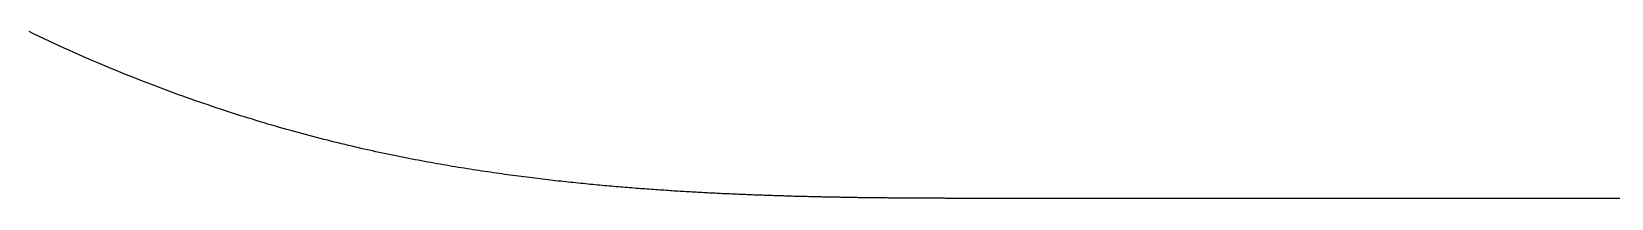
# Model space of a CAD drawing. Extents: x 45 to 596, y -261 to 395.
# Drawn here: x 67.09 to 89.61, y 299.06 to 301.44 of the extents above; entities that cross this region are included whole.
import ezdxf

# ---------------------------------------------------------------- set-up
doc = ezdxf.new("R2010")
doc.units = 0

msp = doc.modelspace()

# ---------------------------------------------------------------- linework, layer by layer
at = {"layer": 'Layer 1'}
for p, q in [((67.1257, 301.402), (67.0534, 301.437)), ((67.1977, 301.368), (67.1257, 301.402)), ((67.2693, 301.334), (67.1977, 301.368)), ((67.3405, 301.301), (67.2693, 301.334)), ((67.4113, 301.268), (67.3405, 301.301)), ((67.4817, 301.235), (67.4113, 301.268)), ((67.5518, 301.203), (67.4817, 301.235)), ((67.6214, 301.172), (67.5518, 301.203)), ((67.6907, 301.141), (67.6214, 301.172)), ((67.7596, 301.11), (67.6907, 301.141)), ((67.8282, 301.08), (67.7596, 301.11)), ((67.8963, 301.051), (67.8282, 301.08)), ((67.9641, 301.021), (67.8963, 301.051)), ((68.0315, 300.993), (67.9641, 301.021)), ((68.0985, 300.964), (68.0315, 300.993)), ((68.1651, 300.936), (68.0985, 300.964)), ((68.2314, 300.909), (68.1651, 300.936)), ((68.2973, 300.881), (68.2314, 300.909)), ((68.3629, 300.855), (68.2973, 300.881)), ((68.4281, 300.828), (68.3629, 300.855)), ((68.4929, 300.802), (68.4281, 300.828)), ((68.5575, 300.777), (68.4929, 300.802)), ((68.6216, 300.751), (68.5575, 300.777)), ((68.6854, 300.726), (68.6216, 300.751)), ((68.7489, 300.702), (68.6854, 300.726)), ((68.8121, 300.677), (68.7489, 300.702)), ((68.8749, 300.654), (68.8121, 300.677)), ((68.9374, 300.63), (68.8749, 300.654)), ((68.9996, 300.607), (68.9374, 300.63)), ((69.0615, 300.584), (68.9996, 300.607)), ((69.1231, 300.561), (69.0615, 300.584)), ((69.1843, 300.539), (69.1231, 300.561)), ((69.2453, 300.517), (69.1843, 300.539)), ((69.3059, 300.495), (69.2453, 300.517)), ((69.3663, 300.474), (69.3059, 300.495)), ((69.4263, 300.453), (69.3663, 300.474)), ((69.4861, 300.432), (69.4263, 300.453)), ((69.5455, 300.412), (69.4861, 300.432)), ((69.6047, 300.392), (69.5455, 300.412)), ((69.6635, 300.372), (69.6047, 300.392)), ((69.7221, 300.352), (69.6635, 300.372)), ((69.7804, 300.333), (69.7221, 300.352)), ((69.8384, 300.314), (69.7804, 300.333)), ((69.8962, 300.295), (69.8384, 300.314)), ((69.9536, 300.276), (69.8962, 300.295)), ((70.0108, 300.258), (69.9536, 300.276)), ((70.0677, 300.24), (70.0108, 300.258)), ((70.1244, 300.222), (70.0677, 300.24)), ((70.1807, 300.205), (70.1244, 300.222)), ((70.2368, 300.188), (70.1807, 300.205)), ((70.2927, 300.17), (70.2368, 300.188)), ((70.3482, 300.154), (70.2927, 300.17)), ((70.4036, 300.137), (70.3482, 300.154)), ((70.4586, 300.121), (70.4036, 300.137)), ((70.5134, 300.105), (70.4586, 300.121)), ((70.568, 300.089), (70.5134, 300.105)), ((70.6223, 300.073), (70.568, 300.089)), ((70.6763, 300.058), (70.6223, 300.073)), ((70.7301, 300.043), (70.6763, 300.058)), ((70.7836, 300.028), (70.7301, 300.043)), ((70.8369, 300.013), (70.7836, 300.028)), ((70.8899, 299.998), (70.8369, 300.013)), ((70.9427, 299.984), (70.8899, 299.998)), ((70.9953, 299.97), (70.9427, 299.984)), ((71.0476, 299.956), (70.9953, 299.97)), ((71.0996, 299.942), (71.0476, 299.956)), ((71.1515, 299.929), (71.0996, 299.942)), ((71.2031, 299.916), (71.1515, 299.929)), ((71.2544, 299.902), (71.2031, 299.916)), ((71.3055, 299.89), (71.2544, 299.902)), ((71.3564, 299.877), (71.3055, 299.89)), ((71.4071, 299.864), (71.3564, 299.877)), ((71.4575, 299.852), (71.4071, 299.864)), ((71.5077, 299.84), (71.4575, 299.852)), ((71.5576, 299.828), (71.5077, 299.84)), ((71.6074, 299.816), (71.5576, 299.828)), ((71.6569, 299.804), (71.6074, 299.816)), ((71.7061, 299.793), (71.6569, 299.804)), ((71.7552, 299.781), (71.7061, 299.793)), ((71.804, 299.77), (71.7552, 299.781)), ((71.8526, 299.759), (71.804, 299.77)), ((71.901, 299.749), (71.8526, 299.759)), ((71.9492, 299.738), (71.901, 299.749)), ((71.9971, 299.727), (71.9492, 299.738)), ((72.0448, 299.717), (71.9971, 299.727)), ((72.0923, 299.707), (72.0448, 299.717)), ((72.1396, 299.697), (72.0923, 299.707)), ((72.1867, 299.687), (72.1396, 299.697)), ((72.2336, 299.677), (72.1867, 299.687)), ((72.2802, 299.668), (72.2336, 299.677)), ((72.3267, 299.658), (72.2802, 299.668)), ((72.3729, 299.649), (72.3267, 299.658)), ((72.4189, 299.64), (72.3729, 299.649)), ((72.4647, 299.631), (72.4189, 299.64)), ((72.5104, 299.622), (72.4647, 299.631)), ((72.5558, 299.613), (72.5104, 299.622)), ((72.601, 299.605), (72.5558, 299.613)), ((72.646, 299.596), (72.601, 299.605)), ((72.6909, 299.588), (72.646, 299.596)), ((72.7355, 299.58), (72.6909, 299.588)), ((72.7799, 299.572), (72.7355, 299.58)), ((72.8242, 299.564), (72.7799, 299.572)), ((72.8683, 299.556), (72.8242, 299.564)), ((72.9122, 299.548), (72.8683, 299.556)), ((72.9559, 299.541), (72.9122, 299.548)), ((72.9994, 299.533), (72.9559, 299.541)), ((73.0427, 299.526), (72.9994, 299.533)), ((73.0859, 299.518), (73.0427, 299.526)), ((73.1289, 299.511), (73.0859, 299.518)), ((73.1717, 299.504), (73.1289, 299.511)), ((73.2143, 299.497), (73.1717, 299.504)), ((73.2567, 299.49), (73.2143, 299.497)), ((73.299, 299.484), (73.2567, 299.49)), ((73.3411, 299.477), (73.299, 299.484)), ((73.383, 299.47), (73.3411, 299.477)), ((73.4248, 299.464), (73.383, 299.47)), ((73.4663, 299.458), (73.4248, 299.464)), ((73.5077, 299.451), (73.4663, 299.458)), ((73.5489, 299.445), (73.5077, 299.451)), ((73.59, 299.439), (73.5489, 299.445)), ((73.6309, 299.433), (73.59, 299.439)), ((73.6715, 299.427), (73.6309, 299.433)), ((73.7121, 299.421), (73.6715, 299.427)), ((73.7524, 299.416), (73.7121, 299.421)), ((73.7926, 299.41), (73.7524, 299.416)), ((73.8326, 299.404), (73.7926, 299.41)), ((73.8725, 299.399), (73.8326, 299.404)), ((73.9121, 299.394), (73.8725, 299.399)), ((73.9516, 299.388), (73.9121, 299.394)), ((73.9909, 299.383), (73.9516, 299.388)), ((74.0301, 299.378), (73.9909, 299.383)), ((74.0691, 299.373), (74.0301, 299.378)), ((74.1079, 299.368), (74.0691, 299.373)), ((74.1465, 299.363), (74.1079, 299.368)), ((74.1849, 299.358), (74.1465, 299.363)), ((74.2232, 299.353), (74.1849, 299.358)), ((74.2613, 299.349), (74.2232, 299.353)), ((74.2992, 299.344), (74.2613, 299.349)), ((74.337, 299.339), (74.2992, 299.344)), ((74.3745, 299.335), (74.337, 299.339)), ((74.4119, 299.33), (74.3745, 299.335)), ((74.4492, 299.326), (74.4119, 299.33)), ((74.4862, 299.322), (74.4492, 299.326)), ((74.5231, 299.318), (74.4862, 299.322)), ((74.5597, 299.313), (74.5231, 299.318)), ((74.5962, 299.309), (74.5597, 299.313)), ((74.6326, 299.305), (74.5962, 299.309)), ((74.6687, 299.301), (74.6326, 299.305)), ((74.7047, 299.298), (74.6687, 299.301)), ((74.7405, 299.294), (74.7047, 299.298)), ((74.7761, 299.29), (74.7405, 299.294)), ((74.8116, 299.286), (74.7761, 299.29)), ((74.8469, 299.283), (74.8116, 299.286)), ((74.882, 299.279), (74.8469, 299.283)), ((74.917, 299.275), (74.882, 299.279)), ((74.9518, 299.272), (74.917, 299.275)), ((74.9864, 299.268), (74.9518, 299.272)), ((75.0208, 299.265), (74.9864, 299.268)), ((75.0552, 299.262), (75.0208, 299.265)), ((75.0893, 299.259), (75.0552, 299.262)), ((75.1233, 299.255), (75.0893, 299.259)), ((75.1571, 299.252), (75.1233, 299.255)), ((75.1908, 299.249), (75.1571, 299.252)), ((75.2243, 299.246), (75.1908, 299.249)), ((75.2576, 299.243), (75.2243, 299.246)), ((75.2908, 299.24), (75.2576, 299.243)), ((75.3239, 299.237), (75.2908, 299.24)), ((75.3568, 299.234), (75.3239, 299.237)), ((75.3895, 299.231), (75.3568, 299.234)), ((75.4221, 299.228), (75.3895, 299.231)), ((75.4546, 299.226), (75.4221, 299.228)), ((75.4869, 299.223), (75.4546, 299.226)), ((75.519, 299.22), (75.4869, 299.223)), ((75.5511, 299.218), (75.519, 299.22)), ((75.5829, 299.215), (75.5511, 299.218)), ((75.6147, 299.212), (75.5829, 299.215)), ((75.6462, 299.21), (75.6147, 299.212)), ((75.6777, 299.207), (75.6462, 299.21)), ((75.709, 299.205), (75.6777, 299.207)), ((75.7402, 299.203), (75.709, 299.205)), ((75.7712, 299.2), (75.7402, 299.203)), ((75.8021, 299.198), (75.7712, 299.2)), ((75.8329, 299.196), (75.8021, 299.198)), ((75.8635, 299.193), (75.8329, 299.196)), ((75.8941, 299.191), (75.8635, 299.193)), ((75.9244, 299.189), (75.8941, 299.191)), ((75.9547, 299.187), (75.9244, 299.189)), ((75.9848, 299.185), (75.9547, 299.187)), ((76.0148, 299.183), (75.9848, 299.185)), ((76.0446, 299.181), (76.0148, 299.183)), ((76.0744, 299.179), (76.0446, 299.181)), ((76.104, 299.177), (76.0744, 299.179)), ((76.1335, 299.175), (76.104, 299.177)), ((76.1628, 299.173), (76.1335, 299.175)), ((76.192, 299.171), (76.1628, 299.173)), ((76.2211, 299.169), (76.192, 299.171)), ((76.2501, 299.167), (76.2211, 299.169)), ((76.279, 299.165), (76.2501, 299.167)), ((76.3077, 299.163), (76.279, 299.165)), ((76.3363, 299.162), (76.3077, 299.163)), ((76.3648, 299.16), (76.3363, 299.162)), ((76.3932, 299.158), (76.3648, 299.16)), ((76.4215, 299.157), (76.3932, 299.158)), ((76.4496, 299.155), (76.4215, 299.157)), ((76.4776, 299.153), (76.4496, 299.155)), ((76.5056, 299.152), (76.4776, 299.153)), ((76.5333, 299.15), (76.5056, 299.152)), ((76.561, 299.149), (76.5333, 299.15)), ((76.5886, 299.147), (76.561, 299.149)), ((76.616, 299.146), (76.5886, 299.147)), ((76.6433, 299.144), (76.616, 299.146)), ((76.6706, 299.143), (76.6433, 299.144)), ((76.6977, 299.141), (76.6706, 299.143)), ((76.7246, 299.14), (76.6977, 299.141)), ((76.7515, 299.138), (76.7246, 299.14)), ((76.7783, 299.137), (76.7515, 299.138)), ((76.8049, 299.136), (76.7783, 299.137)), ((76.8315, 299.134), (76.8049, 299.136)), ((76.8579, 299.133), (76.8315, 299.134)), ((76.8842, 299.132), (76.8579, 299.133)), ((76.9105, 299.131), (76.8842, 299.132)), ((76.9366, 299.129), (76.9105, 299.131)), ((76.9626, 299.128), (76.9366, 299.129)), ((76.9885, 299.127), (76.9626, 299.128)), ((77.0142, 299.126), (76.9885, 299.127)), ((77.0399, 299.125), (77.0142, 299.126)), ((77.0655, 299.123), (77.0399, 299.125)), ((77.0909, 299.122), (77.0655, 299.123)), ((77.1163, 299.121), (77.0909, 299.122)), ((77.1415, 299.12), (77.1163, 299.121)), ((77.1667, 299.119), (77.1415, 299.12)), ((77.1917, 299.118), (77.1667, 299.119)), ((77.2166, 299.117), (77.1917, 299.118)), ((77.2415, 299.116), (77.2166, 299.117)), ((77.2662, 299.115), (77.2415, 299.116)), ((77.2908, 299.114), (77.2662, 299.115)), ((77.3153, 299.113), (77.2908, 299.114)), ((77.3397, 299.112), (77.3153, 299.113)), ((77.364, 299.111), (77.3397, 299.112)), ((77.3882, 299.11), (77.364, 299.111)), ((77.4122, 299.109), (77.3882, 299.11)), ((77.4362, 299.108), (77.4122, 299.109)), ((77.4601, 299.107), (77.4362, 299.108)), ((77.4838, 299.107), (77.4601, 299.107)), ((77.5075, 299.106), (77.4838, 299.107)), ((77.531, 299.105), (77.5075, 299.106)), ((77.5545, 299.104), (77.531, 299.105)), ((77.5778, 299.103), (77.5545, 299.104)), ((77.601, 299.102), (77.5778, 299.103)), ((77.6242, 299.102), (77.601, 299.102)), ((77.6472, 299.101), (77.6242, 299.102)), ((77.6701, 299.1), (77.6472, 299.101)), ((77.6929, 299.099), (77.6701, 299.1)), ((77.7155, 299.099), (77.6929, 299.099)), ((77.7381, 299.098), (77.7155, 299.099)), ((77.7606, 299.097), (77.7381, 299.098)), ((77.7829, 299.097), (77.7606, 299.097)), ((77.8052, 299.096), (77.7829, 299.097)), ((77.8273, 299.095), (77.8052, 299.096)), ((77.8493, 299.095), (77.8273, 299.095)), ((77.8712, 299.094), (77.8493, 299.095)), ((77.893, 299.093), (77.8712, 299.094)), ((77.9147, 299.093), (77.893, 299.093)), ((77.9363, 299.092), (77.9147, 299.093)), ((77.9578, 299.091), (77.9363, 299.092)), ((77.9791, 299.091), (77.9578, 299.091)), ((78.0004, 299.09), (77.9791, 299.091)), ((78.0215, 299.09), (78.0004, 299.09)), ((78.0425, 299.089), (78.0215, 299.09)), ((78.0635, 299.089), (78.0425, 299.089)), ((78.0843, 299.088), (78.0635, 299.089)), ((78.105, 299.088), (78.0843, 299.088)), ((78.1256, 299.087), (78.105, 299.088)), ((78.1461, 299.087), (78.1256, 299.087)), ((78.1664, 299.086), (78.1461, 299.087)), ((78.1867, 299.086), (78.1664, 299.086)), ((78.2069, 299.085), (78.1867, 299.086)), ((78.2269, 299.085), (78.2069, 299.085)), ((78.2469, 299.084), (78.2269, 299.085)), ((78.2667, 299.084), (78.2469, 299.084)), ((78.2865, 299.083), (78.2667, 299.084)), ((78.3061, 299.083), (78.2865, 299.083)), ((78.3256, 299.082), (78.3061, 299.083)), ((78.3451, 299.082), (78.3256, 299.082)), ((78.3644, 299.081), (78.3451, 299.082)), ((78.3836, 299.081), (78.3644, 299.081)), ((78.4028, 299.081), (78.3836, 299.081)), ((78.4218, 299.08), (78.4028, 299.081)), ((78.4408, 299.08), (78.4218, 299.08)), ((78.4596, 299.08), (78.4408, 299.08)), ((78.4784, 299.079), (78.4596, 299.08)), ((78.4971, 299.079), (78.4784, 299.079)), ((78.5157, 299.078), (78.4971, 299.079)), ((78.5342, 299.078), (78.5157, 299.078)), ((78.5526, 299.078), (78.5342, 299.078)), ((78.571, 299.077), (78.5526, 299.078)), ((78.5892, 299.077), (78.571, 299.077)), ((78.6074, 299.077), (78.5892, 299.077)), ((78.6255, 299.076), (78.6074, 299.077)), ((78.6435, 299.076), (78.6255, 299.076)), ((78.6614, 299.076), (78.6435, 299.076)), ((78.6793, 299.075), (78.6614, 299.076)), ((78.6971, 299.075), (78.6793, 299.075)), ((78.7148, 299.075), (78.6971, 299.075)), ((78.7325, 299.075), (78.7148, 299.075)), ((78.75, 299.074), (78.7325, 299.075)), ((78.7676, 299.074), (78.75, 299.074)), ((78.785, 299.074), (78.7676, 299.074)), ((78.8024, 299.074), (78.785, 299.074)), ((78.8197, 299.073), (78.8024, 299.074)), ((78.837, 299.073), (78.8197, 299.073)), ((78.8542, 299.073), (78.837, 299.073)), ((78.8714, 299.072), (78.8542, 299.073)), ((78.8885, 299.072), (78.8714, 299.072)), ((78.9055, 299.072), (78.8885, 299.072)), ((78.9225, 299.072), (78.9055, 299.072)), ((78.9394, 299.072), (78.9225, 299.072)), ((78.9563, 299.071), (78.9394, 299.072)), ((78.9732, 299.071), (78.9563, 299.071)), ((78.99, 299.071), (78.9732, 299.071)), ((79.0068, 299.071), (78.99, 299.071)), ((79.0235, 299.07), (79.0068, 299.071)), ((79.0401, 299.07), (79.0235, 299.07)), ((79.0568, 299.07), (79.0401, 299.07)), ((79.0734, 299.07), (79.0568, 299.07)), ((79.09, 299.07), (79.0734, 299.07)), ((79.1065, 299.069), (79.09, 299.07)), ((79.123, 299.069), (79.1065, 299.069)), ((79.1394, 299.069), (79.123, 299.069)), ((79.1559, 299.069), (79.1394, 299.069)), ((79.1723, 299.069), (79.1559, 299.069)), ((79.1887, 299.069), (79.1723, 299.069)), ((79.205, 299.068), (79.1887, 299.069)), ((79.2213, 299.068), (79.205, 299.068)), ((79.2376, 299.068), (79.2213, 299.068)), ((79.2539, 299.068), (79.2376, 299.068)), ((79.2702, 299.068), (79.2539, 299.068)), ((79.2864, 299.068), (79.2702, 299.068)), ((79.3026, 299.067), (79.2864, 299.068)), ((79.3188, 299.067), (79.3026, 299.067)), ((79.335, 299.067), (79.3188, 299.067)), ((79.3511, 299.067), (79.335, 299.067)), ((79.3673, 299.067), (79.3511, 299.067)), ((79.3834, 299.067), (79.3673, 299.067)), ((79.3995, 299.066), (79.3834, 299.067)), ((79.4155, 299.066), (79.3995, 299.066)), ((79.4316, 299.066), (79.4155, 299.066)), ((79.4476, 299.066), (79.4316, 299.066)), ((79.4636, 299.066), (79.4476, 299.066)), ((79.4796, 299.066), (79.4636, 299.066)), ((79.4956, 299.066), (79.4796, 299.066)), ((79.5115, 299.066), (79.4956, 299.066)), ((79.5275, 299.065), (79.5115, 299.066)), ((79.5434, 299.065), (79.5275, 299.065)), ((79.5593, 299.065), (79.5434, 299.065)), ((79.5752, 299.065), (79.5593, 299.065)), ((79.5911, 299.065), (79.5752, 299.065)), ((79.6069, 299.065), (79.5911, 299.065)), ((79.6227, 299.065), (79.6069, 299.065)), ((79.6385, 299.065), (79.6227, 299.065)), ((79.6543, 299.065), (79.6385, 299.065)), ((79.6701, 299.064), (79.6543, 299.065)), ((79.6858, 299.064), (79.6701, 299.064)), ((79.7016, 299.064), (79.6858, 299.064)), ((79.7173, 299.064), (79.7016, 299.064)), ((79.7329, 299.064), (79.7173, 299.064)), ((79.7486, 299.064), (79.7329, 299.064)), ((79.7642, 299.064), (79.7486, 299.064)), ((79.7798, 299.064), (79.7642, 299.064)), ((79.7954, 299.064), (79.7798, 299.064)), ((79.811, 299.064), (79.7954, 299.064)), ((79.8265, 299.064), (79.811, 299.064)), ((79.842, 299.064), (79.8265, 299.064)), ((79.8575, 299.063), (79.842, 299.064)), ((79.8729, 299.063), (79.8575, 299.063)), ((79.8883, 299.063), (79.8729, 299.063)), ((79.9037, 299.063), (79.8883, 299.063)), ((79.9191, 299.063), (79.9037, 299.063)), ((79.9344, 299.063), (79.9191, 299.063)), ((79.9498, 299.063), (79.9344, 299.063)), ((79.9651, 299.063), (79.9498, 299.063)), ((79.9803, 299.063), (79.9651, 299.063)), ((79.9956, 299.063), (79.9803, 299.063)), ((80.0108, 299.063), (79.9956, 299.063)), ((80.026, 299.063), (80.0108, 299.063)), ((80.0412, 299.063), (80.026, 299.063)), ((80.0564, 299.063), (80.0412, 299.063)), ((80.0716, 299.063), (80.0564, 299.063)), ((80.0867, 299.063), (80.0716, 299.063)), ((80.1018, 299.063), (80.0867, 299.063)), ((80.1169, 299.062), (80.1018, 299.063)), ((80.132, 299.062), (80.1169, 299.062)), ((80.147, 299.062), (80.132, 299.062)), ((80.162, 299.062), (80.147, 299.062)), ((80.1771, 299.062), (80.162, 299.062)), ((80.1921, 299.062), (80.1771, 299.062)), ((80.2071, 299.062), (80.1921, 299.062)), ((80.222, 299.062), (80.2071, 299.062)), ((80.237, 299.062), (80.222, 299.062)), ((80.252, 299.062), (80.237, 299.062)), ((80.2669, 299.062), (80.252, 299.062)), ((80.2819, 299.062), (80.2669, 299.062)), ((80.2968, 299.062), (80.2819, 299.062)), ((80.3117, 299.062), (80.2968, 299.062)), ((80.3267, 299.062), (80.3117, 299.062)), ((80.3416, 299.062), (80.3267, 299.062)), ((80.3565, 299.062), (80.3416, 299.062)), ((80.3714, 299.062), (80.3565, 299.062)), ((80.3863, 299.062), (80.3714, 299.062)), ((80.4012, 299.062), (80.3863, 299.062)), ((80.4161, 299.062), (80.4012, 299.062)), ((80.431, 299.062), (80.4161, 299.062)), ((80.446, 299.062), (80.431, 299.062)), ((80.4609, 299.062), (80.446, 299.062)), ((80.4758, 299.062), (80.4609, 299.062)), ((80.4907, 299.062), (80.4758, 299.062)), ((80.5057, 299.062), (80.4907, 299.062)), ((80.5206, 299.062), (80.5057, 299.062)), ((80.5355, 299.062), (80.5206, 299.062)), ((80.5505, 299.062), (80.5355, 299.062)), ((80.5654, 299.062), (80.5505, 299.062)), ((80.5804, 299.062), (80.5654, 299.062)), ((80.5953, 299.062), (80.5804, 299.062)), ((80.6103, 299.062), (80.5953, 299.062)), ((80.6253, 299.062), (80.6103, 299.062)), ((80.6403, 299.062), (80.6253, 299.062)), ((80.6553, 299.062), (80.6403, 299.062)), ((80.6703, 299.062), (80.6553, 299.062)), ((80.6853, 299.062), (80.6703, 299.062)), ((80.7003, 299.062), (80.6853, 299.062)), ((80.7154, 299.062), (80.7003, 299.062)), ((80.7304, 299.062), (80.7154, 299.062)), ((80.7454, 299.062), (80.7304, 299.062)), ((80.7605, 299.062), (80.7454, 299.062)), ((80.7756, 299.062), (80.7605, 299.062)), ((80.7907, 299.062), (80.7756, 299.062)), ((80.8058, 299.062), (80.7907, 299.062)), ((80.8209, 299.062), (80.8058, 299.062)), ((80.836, 299.062), (80.8209, 299.062)), ((80.8511, 299.062), (80.836, 299.062)), ((80.8663, 299.062), (80.8511, 299.062)), ((80.8814, 299.062), (80.8663, 299.062)), ((80.8966, 299.062), (80.8814, 299.062)), ((80.9118, 299.062), (80.8966, 299.062)), ((80.9269, 299.062), (80.9118, 299.062)), ((80.9421, 299.062), (80.9269, 299.062)), ((80.9573, 299.062), (80.9421, 299.062)), ((80.9726, 299.062), (80.9573, 299.062)), ((80.9878, 299.062), (80.9726, 299.062)), ((81.003, 299.062), (80.9878, 299.062)), ((81.0183, 299.062), (81.003, 299.062)), ((81.0335, 299.062), (81.0183, 299.062)), ((81.0488, 299.062), (81.0335, 299.062)), ((81.0641, 299.062), (81.0488, 299.062)), ((81.0793, 299.062), (81.0641, 299.062)), ((81.0946, 299.062), (81.0793, 299.062)), ((81.1098, 299.062), (81.0946, 299.062)), ((81.1251, 299.062), (81.1098, 299.062)), ((81.1403, 299.062), (81.1251, 299.062)), ((81.1556, 299.062), (81.1403, 299.062)), ((81.1708, 299.062), (81.1556, 299.062)), ((81.186, 299.062), (81.1708, 299.062)), ((81.2012, 299.062), (81.186, 299.062)), ((81.2164, 299.062), (81.2012, 299.062)), ((81.2316, 299.062), (81.2164, 299.062)), ((81.2468, 299.062), (81.2316, 299.062)), ((81.2619, 299.062), (81.2468, 299.062)), ((81.277, 299.062), (81.2619, 299.062)), ((81.2921, 299.062), (81.277, 299.062)), ((81.3072, 299.062), (81.2921, 299.062)), ((81.3223, 299.062), (81.3072, 299.062)), ((81.3373, 299.062), (81.3223, 299.062)), ((81.3523, 299.062), (81.3373, 299.062)), ((81.3673, 299.062), (81.3523, 299.062)), ((81.3823, 299.062), (81.3673, 299.062)), ((81.3973, 299.062), (81.3823, 299.062)), ((81.4123, 299.062), (81.3973, 299.062)), ((81.4272, 299.062), (81.4123, 299.062)), ((81.4421, 299.062), (81.4272, 299.062)), ((81.457, 299.062), (81.4421, 299.062)), ((81.4719, 299.062), (81.457, 299.062)), ((81.4868, 299.062), (81.4719, 299.062)), ((81.5016, 299.062), (81.4868, 299.062)), ((81.5165, 299.062), (81.5016, 299.062)), ((81.5313, 299.062), (81.5165, 299.062)), ((81.5461, 299.062), (81.5313, 299.062)), ((81.561, 299.062), (81.5461, 299.062)), ((81.5758, 299.062), (81.561, 299.062)), ((81.5905, 299.062), (81.5758, 299.062)), ((81.6053, 299.062), (81.5905, 299.062)), ((81.6201, 299.062), (81.6053, 299.062)), ((81.6349, 299.062), (81.6201, 299.062)), ((81.6496, 299.062), (81.6349, 299.062)), ((81.6643, 299.062), (81.6496, 299.062)), ((81.6791, 299.062), (81.6643, 299.062)), ((81.6938, 299.062), (81.6791, 299.062)), ((81.7085, 299.062), (81.6938, 299.062)), ((81.7232, 299.062), (81.7085, 299.062)), ((81.7379, 299.062), (81.7232, 299.062)), ((81.7526, 299.062), (81.7379, 299.062)), ((81.7672, 299.062), (81.7526, 299.062)), ((81.7819, 299.062), (81.7672, 299.062)), ((81.7965, 299.062), (81.7819, 299.062)), ((81.8112, 299.062), (81.7965, 299.062)), ((81.8258, 299.062), (81.8112, 299.062)), ((81.8405, 299.062), (81.8258, 299.062)), ((81.8551, 299.062), (81.8405, 299.062)), ((81.8697, 299.062), (81.8551, 299.062)), ((81.8843, 299.062), (81.8697, 299.062)), ((81.8989, 299.062), (81.8843, 299.062)), ((81.9135, 299.062), (81.8989, 299.062)), ((81.9281, 299.062), (81.9135, 299.062)), ((81.9427, 299.062), (81.9281, 299.062)), ((81.9572, 299.062), (81.9427, 299.062)), ((81.9718, 299.062), (81.9572, 299.062)), ((81.9864, 299.062), (81.9718, 299.062)), ((82.0009, 299.062), (81.9864, 299.062)), ((82.0155, 299.062), (82.0009, 299.062)), ((82.03, 299.062), (82.0155, 299.062)), ((82.0445, 299.062), (82.03, 299.062)), ((82.059, 299.062), (82.0445, 299.062)), ((82.0736, 299.062), (82.059, 299.062)), ((82.0881, 299.062), (82.0736, 299.062)), ((82.1026, 299.062), (82.0881, 299.062)), ((82.1171, 299.062), (82.1026, 299.062)), ((82.1315, 299.062), (82.1171, 299.062)), ((82.146, 299.062), (82.1315, 299.062)), ((82.1605, 299.062), (82.146, 299.062)), ((82.175, 299.062), (82.1605, 299.062)), ((82.1894, 299.062), (82.175, 299.062)), ((82.2039, 299.062), (82.1894, 299.062)), ((82.2183, 299.062), (82.2039, 299.062)), ((82.2328, 299.062), (82.2183, 299.062)), ((82.2472, 299.062), (82.2328, 299.062)), ((82.2616, 299.062), (82.2472, 299.062)), ((82.276, 299.062), (82.2616, 299.062)), ((82.2904, 299.062), (82.276, 299.062)), ((82.3049, 299.062), (82.2904, 299.062)), ((82.3193, 299.062), (82.3049, 299.062)), ((82.3337, 299.062), (82.3193, 299.062)), ((82.348, 299.062), (82.3337, 299.062)), ((82.3624, 299.062), (82.348, 299.062)), ((82.3768, 299.062), (82.3624, 299.062)), ((82.3912, 299.062), (82.3768, 299.062)), ((82.4056, 299.062), (82.3912, 299.062)), ((82.4199, 299.062), (82.4056, 299.062)), ((82.4343, 299.062), (82.4199, 299.062)), ((82.4487, 299.062), (82.4343, 299.062)), ((82.463, 299.062), (82.4487, 299.062)), ((82.4774, 299.062), (82.463, 299.062)), ((82.4917, 299.062), (82.4774, 299.062)), ((82.5061, 299.062), (82.4917, 299.062)), ((82.5204, 299.062), (82.5061, 299.062)), ((82.5348, 299.062), (82.5204, 299.062)), ((82.5492, 299.062), (82.5348, 299.062)), ((82.5635, 299.062), (82.5492, 299.062)), ((82.5779, 299.062), (82.5635, 299.062)), ((82.5923, 299.062), (82.5779, 299.062)), ((82.6067, 299.062), (82.5923, 299.062)), ((82.621, 299.062), (82.6067, 299.062)), ((82.6354, 299.062), (82.621, 299.062)), ((82.6498, 299.062), (82.6354, 299.062)), ((82.6642, 299.062), (82.6498, 299.062)), ((82.6787, 299.062), (82.6642, 299.062)), ((82.6931, 299.062), (82.6787, 299.062)), ((82.7075, 299.062), (82.6931, 299.062)), ((82.722, 299.062), (82.7075, 299.062)), ((82.7365, 299.062), (82.722, 299.062)), ((82.751, 299.062), (82.7365, 299.062)), ((82.7656, 299.062), (82.751, 299.062)), ((82.7801, 299.062), (82.7656, 299.062)), ((82.7948, 299.062), (82.7801, 299.062)), ((82.8094, 299.062), (82.7948, 299.062)), ((82.8241, 299.062), (82.8094, 299.062)), ((82.8388, 299.062), (82.8241, 299.062)), ((82.8536, 299.062), (82.8388, 299.062)), ((82.8684, 299.062), (82.8536, 299.062)), ((82.8833, 299.062), (82.8684, 299.062)), ((82.8982, 299.062), (82.8833, 299.062)), ((82.9132, 299.062), (82.8982, 299.062)), ((82.9282, 299.062), (82.9132, 299.062)), ((82.9433, 299.062), (82.9282, 299.062)), ((82.9585, 299.062), (82.9433, 299.062)), ((82.9737, 299.062), (82.9585, 299.062)), ((82.9891, 299.062), (82.9737, 299.062)), ((83.0044, 299.062), (82.9891, 299.062)), ((83.0199, 299.062), (83.0044, 299.062)), ((83.0354, 299.062), (83.0199, 299.062)), ((83.0511, 299.062), (83.0354, 299.062)), ((83.0668, 299.062), (83.0511, 299.062)), ((83.0826, 299.062), (83.0668, 299.062)), ((83.0985, 299.062), (83.0826, 299.062)), ((83.1145, 299.062), (83.0985, 299.062)), ((83.1305, 299.062), (83.1145, 299.062)), ((83.1467, 299.062), (83.1305, 299.062)), ((83.163, 299.062), (83.1467, 299.062)), ((83.1794, 299.062), (83.163, 299.062)), ((83.1959, 299.062), (83.1794, 299.062)), ((83.2125, 299.062), (83.1959, 299.062)), ((83.2293, 299.062), (83.2125, 299.062)), ((83.2461, 299.062), (83.2293, 299.062)), ((83.2631, 299.062), (83.2461, 299.062)), ((83.2802, 299.062), (83.2631, 299.062)), ((83.2974, 299.062), (83.2802, 299.062)), ((83.3147, 299.062), (83.2974, 299.062)), ((83.3321, 299.062), (83.3147, 299.062)), ((83.3496, 299.062), (83.3321, 299.062)), ((83.3672, 299.062), (83.3496, 299.062)), ((83.385, 299.062), (83.3672, 299.062)), ((83.4028, 299.062), (83.385, 299.062)), ((83.4207, 299.062), (83.4028, 299.062)), ((83.4388, 299.062), (83.4207, 299.062)), ((83.4569, 299.062), (83.4388, 299.062)), ((83.4751, 299.062), (83.4569, 299.062)), ((83.4934, 299.062), (83.4751, 299.062)), ((83.5118, 299.062), (83.4934, 299.062)), ((83.5303, 299.062), (83.5118, 299.062)), ((83.5489, 299.062), (83.5303, 299.062)), ((83.5675, 299.062), (83.5489, 299.062)), ((83.5862, 299.062), (83.5675, 299.062)), ((83.605, 299.062), (83.5862, 299.062)), ((83.6239, 299.062), (83.605, 299.062)), ((83.6429, 299.062), (83.6239, 299.062)), ((83.6619, 299.062), (83.6429, 299.062)), ((83.681, 299.062), (83.6619, 299.062)), ((83.7001, 299.062), (83.681, 299.062)), ((83.7193, 299.062), (83.7001, 299.062)), ((83.7386, 299.062), (83.7193, 299.062)), ((83.7579, 299.062), (83.7386, 299.062)), ((83.7772, 299.062), (83.7579, 299.062)), ((83.7966, 299.062), (83.7772, 299.062)), ((83.816, 299.062), (83.7966, 299.062)), ((83.8355, 299.062), (83.816, 299.062)), ((83.855, 299.062), (83.8355, 299.062)), ((83.8745, 299.062), (83.855, 299.062)), ((83.8941, 299.062), (83.8745, 299.062)), ((83.9136, 299.062), (83.8941, 299.062)), ((83.9332, 299.062), (83.9136, 299.062)), ((83.9528, 299.062), (83.9332, 299.062)), ((83.9724, 299.062), (83.9528, 299.062)), ((83.992, 299.062), (83.9724, 299.062)), ((84.0116, 299.062), (83.992, 299.062)), ((84.0313, 299.062), (84.0116, 299.062)), ((84.0509, 299.062), (84.0313, 299.062)), ((84.0705, 299.062), (84.0509, 299.062)), ((84.0901, 299.062), (84.0705, 299.062)), ((84.1097, 299.062), (84.0901, 299.062)), ((84.1292, 299.062), (84.1097, 299.062)), ((84.1488, 299.062), (84.1292, 299.062)), ((84.1683, 299.062), (84.1488, 299.062)), ((84.1878, 299.062), (84.1683, 299.062)), ((84.2073, 299.062), (84.1878, 299.062)), ((84.2267, 299.062), (84.2073, 299.062)), ((84.2461, 299.062), (84.2267, 299.062)), ((84.2654, 299.062), (84.2461, 299.062)), ((84.2847, 299.062), (84.2654, 299.062)), ((84.304, 299.062), (84.2847, 299.062)), ((84.3232, 299.062), (84.304, 299.062)), ((84.3424, 299.062), (84.3232, 299.062)), ((84.3615, 299.062), (84.3424, 299.062)), ((84.3805, 299.062), (84.3615, 299.062)), ((84.3996, 299.062), (84.3805, 299.062)), ((84.4185, 299.062), (84.3996, 299.062)), ((84.4375, 299.062), (84.4185, 299.062)), ((84.4563, 299.062), (84.4375, 299.062)), ((84.4752, 299.062), (84.4563, 299.062)), ((84.494, 299.062), (84.4752, 299.062)), ((84.5127, 299.062), (84.494, 299.062)), ((84.5315, 299.062), (84.5127, 299.062)), ((84.5502, 299.062), (84.5315, 299.062)), ((84.5688, 299.062), (84.5502, 299.062)), ((84.5874, 299.062), (84.5688, 299.062)), ((84.606, 299.062), (84.5874, 299.062)), ((84.6246, 299.062), (84.606, 299.062)), ((84.6431, 299.062), (84.6246, 299.062)), ((84.6616, 299.062), (84.6431, 299.062)), ((84.6801, 299.062), (84.6616, 299.062)), ((84.6985, 299.062), (84.6801, 299.062)), ((84.7169, 299.062), (84.6985, 299.062)), ((84.7353, 299.062), (84.7169, 299.062)), ((84.7536, 299.062), (84.7353, 299.062)), ((84.7719, 299.062), (84.7536, 299.062)), ((84.7902, 299.062), (84.7719, 299.062)), ((84.8085, 299.062), (84.7902, 299.062)), ((84.8267, 299.062), (84.8085, 299.062)), ((84.8449, 299.062), (84.8267, 299.062)), ((84.8631, 299.062), (84.8449, 299.062)), ((84.8812, 299.062), (84.8631, 299.062)), ((84.8993, 299.062), (84.8812, 299.062)), ((84.9173, 299.062), (84.8993, 299.062)), ((84.9354, 299.062), (84.9173, 299.062)), ((84.9534, 299.062), (84.9354, 299.062)), ((84.9713, 299.062), (84.9534, 299.062)), ((84.9893, 299.062), (84.9713, 299.062)), ((85.0071, 299.062), (84.9893, 299.062)), ((103.369, 299.062), (85.0071, 299.062))]:
    msp.add_line(p, q, dxfattribs=at)

doc.saveas('drawing.dxf')
